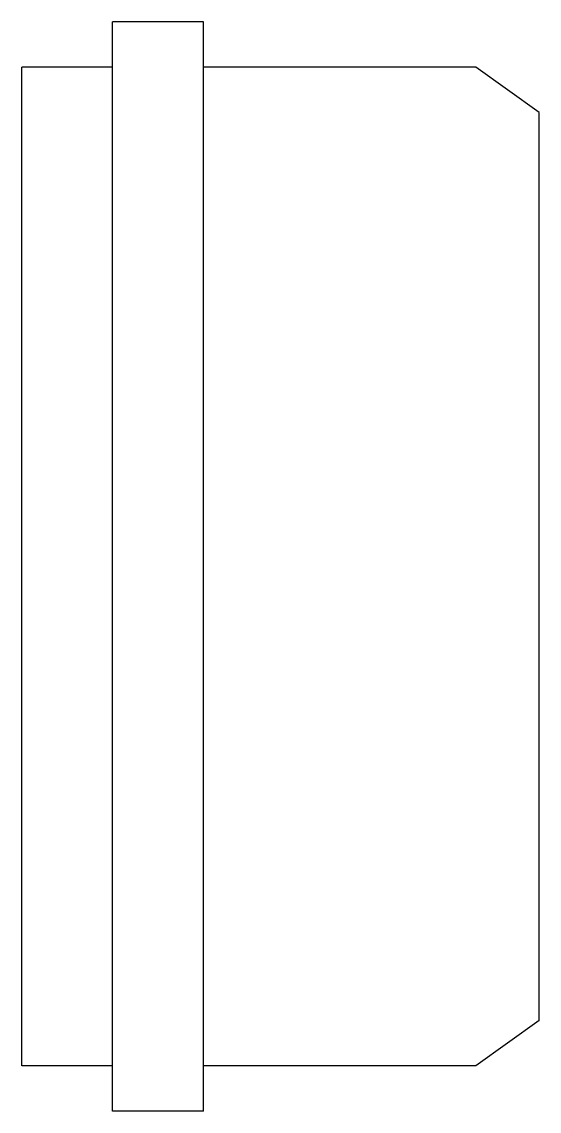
# Model space of a CAD drawing. Header units: millimetres. Extents: x 2738.816 to 2738.873, y 1355.128 to 1355.248.
import ezdxf

# ---------------------------------------------------------------- set-up
doc = ezdxf.new("R2010")
doc.units = ezdxf.units.MM

msp = doc.modelspace()

# ---------------------------------------------------------------- linework, layer by layer
for p, q in [((2738.83553, 1355.24758), (2738.82553, 1355.24758)), ((2738.82553, 1355.24258), (2738.82553, 1355.24758)), ((2738.83553, 1355.24258), (2738.83553, 1355.24758)), ((2738.82553, 1355.24258), (2738.81553, 1355.24258)), ((2738.81553, 1355.13258), (2738.81553, 1355.24258)), ((2738.82553, 1355.13258), (2738.82553, 1355.24258)), ((2738.86553, 1355.24258), (2738.83553, 1355.24258)), ((2738.83553, 1355.13258), (2738.83553, 1355.24258)), ((2738.87253, 1355.23758), (2738.86553, 1355.24258)), ((2738.87253, 1355.13758), (2738.87253, 1355.23758)), ((2738.87253, 1355.13758), (2738.86553, 1355.13258)), ((2738.82553, 1355.13258), (2738.81553, 1355.13258)), ((2738.82553, 1355.12758), (2738.82553, 1355.13258)), ((2738.83553, 1355.12758), (2738.83553, 1355.13258)), ((2738.86553, 1355.13258), (2738.83553, 1355.13258)), ((2738.83553, 1355.12758), (2738.82553, 1355.12758))]:
    msp.add_line(p, q)

doc.saveas('drawing.dxf')
